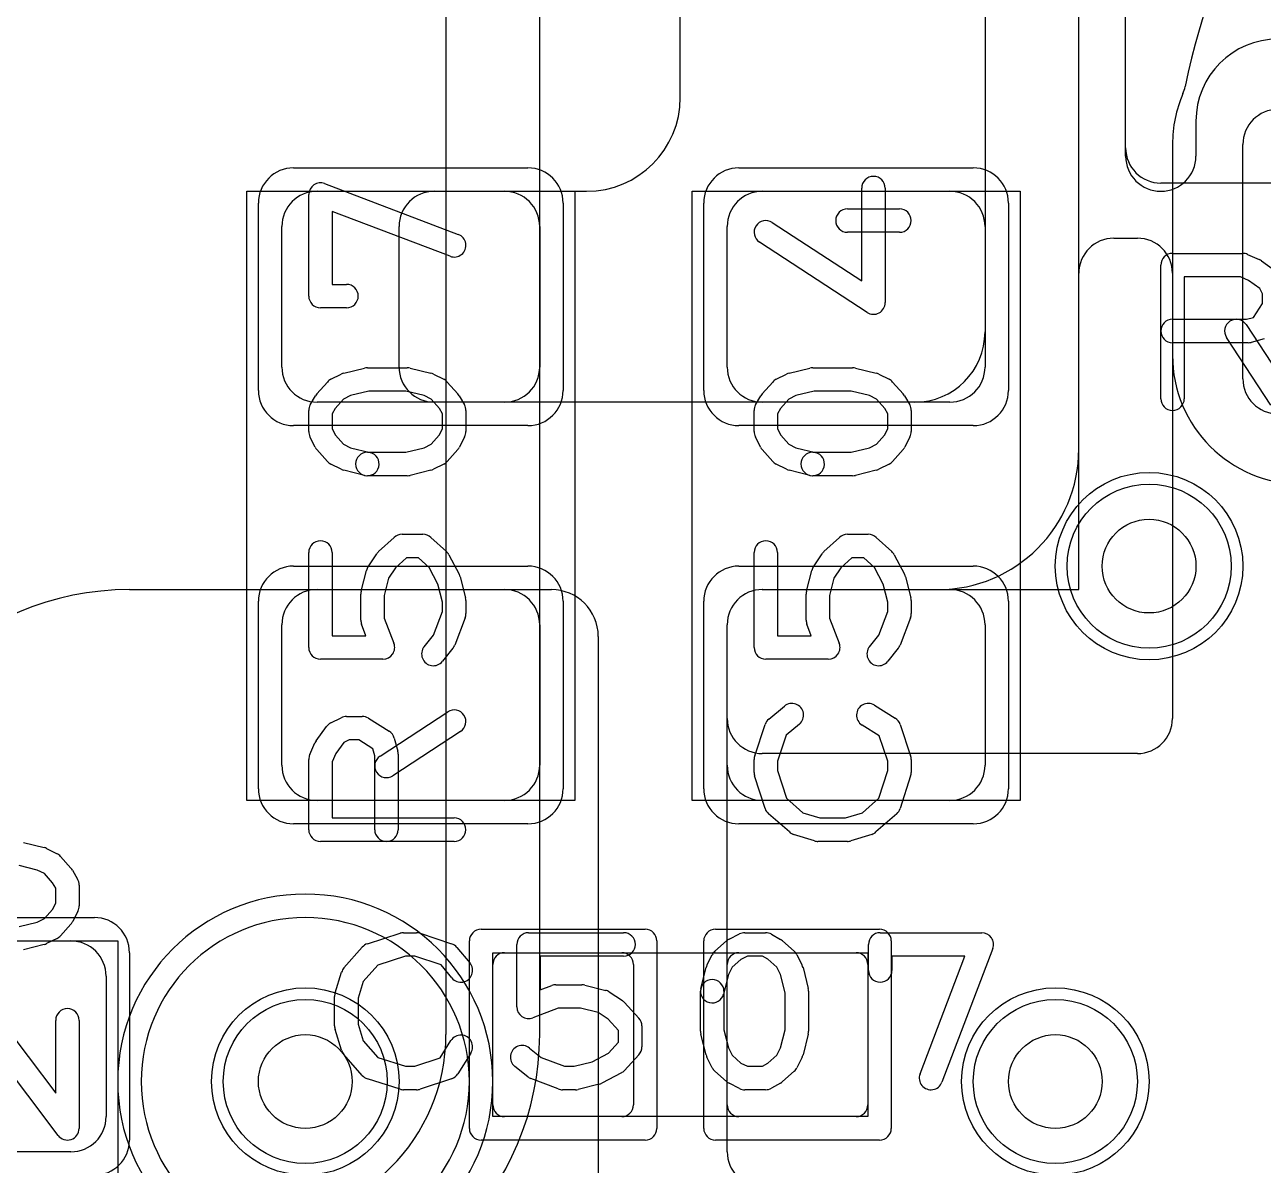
# Model space of a CAD drawing. Extents: x 0 to 23.1, y -0.5 to 20.
# Drawn here: x 14.302 to 16.943, y 2.921 to 5.356 of the extents above; entities that cross this region are included whole.
import ezdxf

# ---------------------------------------------------------------- set-up
doc = ezdxf.new("R2010")
doc.units = 0
for name, color, linetype in [('Hole', 1, 'CONTINUOUS'), ('L1', 3, 'CONTINUOUS'), ('L2', 3, 'CONTINUOUS'), ('L3', 3, 'CONTINUOUS'), ('L4', 3, 'CONTINUOUS'), ('MetalMask-A', 176, 'CONTINUOUS'), ('PartsArea-A', 111, 'CONTINUOUS'), ('PartsSilk-A', 221, 'CONTINUOUS'), ('Resist-A', 2, 'CONTINUOUS'), ('Resist-B', 2, 'CONTINUOUS'), ('Silk-A', 140, 'CONTINUOUS')]:
    doc.layers.add(name, color=color, linetype=linetype)

msp = doc.modelspace()

# ---------------------------------------------------------------- linework, layer by layer
at = {"layer": 'Hole'}
for centre in [(16.7, 4.2), (14.9, 3.1), (16.5, 3.1)]:
    msp.add_circle(centre, 0.1, dxfattribs=at)
at = {"layer": 'L1'}
for p, q in [((16.55004, 4.45), (16.55004, 7.99792)), ((16.35, 6.25003), (16.35, 4.7)), ((15.7, 5.2), (15.7, 5.725)), ((16.74996, 5.1), (16.74996, 3.87497)), ((14.925, 5), (15.325, 5)), ((15.17497, 5), (15.5, 5)), ((15.875, 5), (16.275, 5)), ((14.85, 4.625), (14.85, 4.925)), ((15.1, 4.62497), (15.1, 4.92503)), ((15.4, 4.925), (15.4, 4.625)), ((15.8, 4.625), (15.8, 4.925)), ((16.35, 4.925), (16.35, 4.625)), ((16.62497, 4.9), (16.67499, 4.9)), ((16.55, 4.15), (16.55, 4.82503)), ((16.74996, 4.82503), (16.74996, 4.65)), ((15.325, 4.55), (14.925, 4.55)), ((16.2, 4.55), (15.17497, 4.55)), ((16.275, 4.55), (15.875, 4.55)), ((14.525, 4.15), (15.42496, 4.15)), ((14.925, 4.15), (15.325, 4.15)), ((15.87497, 4.15), (16.55, 4.15)), ((15.87497, 4.15), (16.25004, 4.15)), ((15.875, 4.15), (16.275, 4.15)), ((14.85, 3.775), (14.85, 4.075)), ((15.4, 4.075), (15.4, 3.775)), ((15.8, 2.95001), (15.8, 4.07503)), ((15.8, 3.87497), (15.8, 4.07503)), ((15.8, 3.775), (15.8, 4.075)), ((16.35, 4.075), (16.35, 3.775)), ((15.52496, 4.05), (15.52496, 2.225)), ((16.67499, 3.8), (15.87497, 3.8)), ((15.325, 3.7), (14.925, 3.7)), ((16.275, 3.7), (15.875, 3.7)), ((14, 3.4), (14.4, 3.4)), ((15.325, 3.375), (15.575, 3.375)), ((15.825, 3.375), (16.075, 3.375)), ((15.3, 3.05), (15.3, 3.35)), ((15.6, 3.35), (15.6, 3.05)), ((15.8, 3.05), (15.8, 3.35)), ((16.1, 3.35), (16.1, 3.05)), ((14.475, 3.325), (14.475, 3.025)), ((15.575, 3.025), (15.325, 3.025)), ((16.075, 3.025), (15.825, 3.025)), ((14.4, 2.95), (14, 2.95))]:
    msp.add_line(p, q, dxfattribs=at)
for centre in [(16.7, 4.2), (14.9, 3.1), (16.5, 3.1)]:
    msp.add_circle(centre, 0.2, dxfattribs=at)
for centre, radius, start, end in [((18.14996, 4.95004), 1.4, 90, 168.73734), ((17.025, 5.1), 0.27504, 156.75901, 180), ((16.70339, 5.23811), 0.07497, -23.23773, -11.26047), ((15.5, 5.2), 0.2, -90, 0), ((14.925, 4.925), 0.075, 90, 180), ((15.17497, 4.92503), 0.07497, 90, 180), ((15.325, 4.925), 0.075, 0, 90), ((15.875, 4.925), 0.075, 90, 180), ((16.275, 4.925), 0.075, 0, 90), ((16.62497, 4.82503), 0.07497, 90, 180), ((16.67499, 4.82503), 0.07497, 0, 90), ((16.2, 4.7), 0.15, -90, 0), ((17.025, 4.65), 0.27504, 180, -90), ((14.925, 4.625), 0.075, 180, -90), ((15.17497, 4.62497), 0.07497, 180, -90), ((15.325, 4.625), 0.075, -90, 0), ((15.875, 4.625), 0.075, 180, -90), ((16.275, 4.625), 0.075, -90, 0), ((16.25004, 4.45), 0.3, -90, 0), ((14.525, 3.55), 0.6, 90, 180), ((14.925, 4.075), 0.075, 90, 180), ((15.325, 4.075), 0.075, 0, 90), ((15.42496, 4.05), 0.1, 0, 90), ((15.87497, 4.07503), 0.07497, 90, 180), ((15.87497, 4.07503), 0.07497, 90, 180), ((15.875, 4.075), 0.075, 90, 180), ((16.275, 4.075), 0.075, 0, 90), ((15.87497, 3.87497), 0.07497, 180, -90), ((16.67499, 3.87497), 0.07497, -90, 0), ((14.925, 3.775), 0.075, 180, -90), ((15.325, 3.775), 0.075, -90, 0), ((15.875, 3.775), 0.075, 180, -90), ((16.275, 3.775), 0.075, -90, 0), ((14.4, 3.325), 0.075, 0, 90), ((15.325, 3.35), 0.025, 90, 180), ((15.575, 3.35), 0.025, 0, 90), ((15.825, 3.35), 0.025, 90, 180), ((16.075, 3.35), 0.025, 0, 90), ((15.325, 3.05), 0.025, 180, -90), ((15.575, 3.05), 0.025, -90, 0), ((15.825, 3.05), 0.025, 180, -90), ((16.075, 3.05), 0.025, -90, 0), ((14.4, 3.025), 0.075, -90, 0), ((15.87497, 2.95001), 0.07497, 180, -89.99236)]:
    msp.add_arc(centre, radius, start, end, dxfattribs=at)
at = {"layer": 'L2'}
for centre in [(16.7, 4.2), (16.5, 3.1)]:
    msp.add_circle(centre, 0.2, dxfattribs=at)
for start, end in [(90, -90), (-90, 90)]:
    msp.add_arc((14.9, 3.1), 0.40004, start, end, dxfattribs=at)
at = {"layer": 'L3'}
for p, q in [((15.40004, 3.2), (15.40004, 10.2)), ((15.2, 10.14174), (15.2, 3.2))]:
    msp.add_line(p, q, dxfattribs=at)
for centre in [(16.7, 4.2), (14.9, 3.1), (16.5, 3.1)]:
    msp.add_circle(centre, 0.2, dxfattribs=at)
for radius in [0.4, 0.60004]:
    msp.add_arc((14.8, 3.2), radius, -90, 0, dxfattribs=at)
at = {"layer": 'L4'}
for centre in [(16.7, 4.2), (14.9, 3.1), (16.5, 3.1)]:
    msp.add_circle(centre, 0.2, dxfattribs=at)
for start, end in [(90, -90), (-90, 90)]:
    msp.add_arc((14.9, 3.1), 0.35004, start, end, dxfattribs=at)
at = {"layer": 'MetalMask-A'}
for p, q in [((14.925, 5), (15.325, 5)), ((15.875, 5), (16.275, 5)), ((14.85, 4.625), (14.85, 4.925)), ((15.4, 4.925), (15.4, 4.625)), ((15.8, 4.625), (15.8, 4.925)), ((16.35, 4.925), (16.35, 4.625)), ((15.325, 4.55), (14.925, 4.55)), ((16.275, 4.55), (15.875, 4.55)), ((14.925, 4.15), (15.325, 4.15)), ((15.875, 4.15), (16.275, 4.15)), ((14.85, 3.775), (14.85, 4.075)), ((15.4, 4.075), (15.4, 3.775)), ((15.8, 3.775), (15.8, 4.075)), ((16.35, 4.075), (16.35, 3.775)), ((15.325, 3.7), (14.925, 3.7)), ((16.275, 3.7), (15.875, 3.7)), ((14, 3.4), (14.4, 3.4)), ((15.325, 3.375), (15.575, 3.375)), ((15.825, 3.375), (16.075, 3.375)), ((15.3, 3.05), (15.3, 3.35)), ((15.6, 3.35), (15.6, 3.05)), ((15.8, 3.05), (15.8, 3.35)), ((16.1, 3.35), (16.1, 3.05)), ((14.475, 3.325), (14.475, 3.025)), ((15.575, 3.025), (15.325, 3.025)), ((16.075, 3.025), (15.825, 3.025)), ((14.4, 2.95), (14, 2.95))]:
    msp.add_line(p, q, dxfattribs=at)
for centre, radius, start, end in [((14.925, 4.925), 0.075, 90, 180), ((15.325, 4.925), 0.075, 0, 90), ((15.875, 4.925), 0.075, 90, 180), ((16.275, 4.925), 0.075, 0, 90), ((14.925, 4.625), 0.075, 180, -90), ((15.325, 4.625), 0.075, -90, 0), ((15.875, 4.625), 0.075, 180, -90), ((16.275, 4.625), 0.075, -90, 0), ((14.925, 4.075), 0.075, 90, 180), ((15.325, 4.075), 0.075, 0, 90), ((15.875, 4.075), 0.075, 90, 180), ((16.275, 4.075), 0.075, 0, 90), ((14.925, 3.775), 0.075, 180, -90), ((15.325, 3.775), 0.075, -90, 0), ((15.875, 3.775), 0.075, 180, -90), ((16.275, 3.775), 0.075, -90, 0), ((14.4, 3.325), 0.075, 0, 90), ((15.325, 3.35), 0.025, 90, 180), ((15.575, 3.35), 0.025, 0, 90), ((15.825, 3.35), 0.025, 90, 180), ((16.075, 3.35), 0.025, 0, 90), ((15.325, 3.05), 0.025, 180, -90), ((15.575, 3.05), 0.025, -90, 0), ((15.825, 3.05), 0.025, 180, -90), ((16.075, 3.05), 0.025, -90, 0), ((14.4, 3.025), 0.075, -90, 0)]:
    msp.add_arc(centre, radius, start, end, dxfattribs=at)
at = {"layer": 'PartsArea-A'}
for p, q in [((14.775, 3.7), (14.775, 5)), ((14.775, 5), (15.475, 5)), ((15.475, 5), (15.475, 3.7)), ((15.725, 3.7), (15.725, 5)), ((15.725, 5), (16.425, 5)), ((16.425, 5), (16.425, 3.7)), ((15.475, 3.7), (14.775, 3.7)), ((16.425, 3.7), (15.725, 3.7)), ((13.9, 3.4), (14.5, 3.4)), ((14.5, 3.4), (14.5, 2.1)), ((15.3, 3.025), (15.3, 3.375)), ((15.3, 3.375), (16.1, 3.375)), ((16.1, 3.375), (16.1, 3.025)), ((16.1, 3.025), (15.3, 3.025))]:
    msp.add_line(p, q, dxfattribs=at)
at = {"layer": 'PartsSilk-A'}
for p, q in [((16.65, 5.09259), (16.65, 5.925)), ((14.94129, 5.01643), (15.22647, 4.90809)), ((16.08704, 4.80869), (16.08704, 5.00694)), ((16.13704, 5.00694), (16.13704, 4.7625)), ((18.11111, 5.01759), (16.725, 5.01759)), ((14.90741, 4.77639), (14.90741, 4.99306)), ((15.20871, 4.86135), (14.95741, 4.95682)), ((14.95741, 4.95682), (14.95741, 4.80139)), ((16.05648, 4.9625), (16.16759, 4.9625)), ((15.89608, 4.93343), (16.08704, 4.80869)), ((16.09837, 4.74157), (15.86874, 4.89157)), ((16.16759, 4.9125), (16.05648, 4.9125)), ((16.75, 4.86759), (16.9, 4.86759)), ((16.91015, 4.86544), (16.93515, 4.85433)), ((16.725, 4.55741), (16.725, 4.84259)), ((16.9397, 4.8517), (16.97026, 4.82948)), ((16.8947, 4.81759), (16.775, 4.81759)), ((16.775, 4.81759), (16.775, 4.55741)), ((16.91243, 4.80971), (16.8947, 4.81759)), ((16.93593, 4.79263), (16.91243, 4.80971)), ((14.95741, 4.80139), (14.98796, 4.80139)), ((16.94167, 4.78114), (16.93593, 4.79263)), ((16.92292, 4.73087), (16.94167, 4.76087)), ((16.94167, 4.76087), (16.94167, 4.78114)), ((14.98796, 4.75139), (14.93241, 4.75139)), ((16.90783, 4.72685), (16.92292, 4.73087)), ((16.75, 4.72685), (16.90783, 4.72685)), ((16.90703, 4.71553), (17.00148, 4.57109)), ((16.91111, 4.67685), (16.75, 4.67685)), ((16.95964, 4.54373), (16.86519, 4.68817)), ((16.94533, 4.6851), (16.91755, 4.67769)), ((15.03241, 4.62361), (15.11759, 4.62361)), ((15.98241, 4.62361), (16.06759, 4.62361)), ((14.95456, 4.59875), (14.97678, 4.60986)), ((14.9819, 4.61175), (15.02635, 4.62286)), ((15.12365, 4.62286), (15.1681, 4.61175)), ((15.17322, 4.60986), (15.19544, 4.59875)), ((15.90456, 4.59875), (15.92678, 4.60986)), ((15.9319, 4.61175), (15.97635, 4.62286)), ((16.07365, 4.62286), (16.1181, 4.61175)), ((16.12322, 4.60986), (16.14544, 4.59875)), ((14.92483, 4.568), (14.94705, 4.593)), ((15.03549, 4.57361), (14.99669, 4.56391)), ((15.11451, 4.57361), (15.03549, 4.57361)), ((15.15331, 4.56391), (15.11451, 4.57361)), ((15.20295, 4.593), (15.22517, 4.568)), ((15.87483, 4.568), (15.89705, 4.593)), ((15.98549, 4.57361), (15.94669, 4.56391)), ((16.06451, 4.57361), (15.98549, 4.57361)), ((16.10331, 4.56391), (16.06451, 4.57361)), ((16.15295, 4.593), (16.17517, 4.568)), ((14.9107, 4.54434), (14.92181, 4.56379)), ((14.98123, 4.55618), (14.96394, 4.53673)), ((14.99669, 4.56391), (14.98123, 4.55618)), ((15.16877, 4.55618), (15.15331, 4.56391)), ((15.18606, 4.53673), (15.16877, 4.55618)), ((15.22819, 4.56379), (15.2393, 4.54434)), ((15.8607, 4.54434), (15.87181, 4.56379)), ((15.93123, 4.55618), (15.91394, 4.53673)), ((15.94669, 4.56391), (15.93123, 4.55618)), ((16.11877, 4.55618), (16.10331, 4.56391)), ((16.13606, 4.53673), (16.11877, 4.55618)), ((16.17819, 4.56379), (16.1893, 4.54434)), ((14.90741, 4.4875), (14.90741, 4.53194)), ((14.96394, 4.53673), (14.95741, 4.5253)), ((14.95741, 4.5253), (14.95741, 4.4934)), ((15.19259, 4.5253), (15.18606, 4.53673)), ((15.19259, 4.4934), (15.19259, 4.5253)), ((15.24259, 4.53194), (15.24259, 4.4875)), ((15.85741, 4.4875), (15.85741, 4.53194)), ((15.91394, 4.53673), (15.90741, 4.5253)), ((15.90741, 4.5253), (15.90741, 4.4934)), ((16.14259, 4.5253), (16.13606, 4.53673)), ((16.14259, 4.4934), (16.14259, 4.5253)), ((16.19259, 4.53194), (16.19259, 4.4875)), ((14.95741, 4.4934), (14.9644, 4.47942)), ((15.1856, 4.47942), (15.19259, 4.4934)), ((15.90741, 4.4934), (15.9144, 4.47942)), ((16.1356, 4.47942), (16.14259, 4.4934)), ((14.92116, 4.4541), (14.91005, 4.47632)), ((14.9644, 4.47942), (14.98123, 4.46049)), ((15.16877, 4.46049), (15.1856, 4.47942)), ((15.23995, 4.47632), (15.22884, 4.4541)), ((15.87116, 4.4541), (15.86005, 4.47632)), ((15.9144, 4.47942), (15.93123, 4.46049)), ((16.11877, 4.46049), (16.1356, 4.47942)), ((16.18995, 4.47632), (16.17884, 4.4541)), ((14.94705, 4.42367), (14.92483, 4.44867)), ((14.98123, 4.46049), (14.99669, 4.45276)), ((14.99669, 4.45276), (15.03847, 4.44231)), ((15.03241, 4.44306), (15.11451, 4.44306)), ((15.11451, 4.44306), (15.15331, 4.45276)), ((15.15331, 4.45276), (15.16877, 4.46049)), ((15.22517, 4.44867), (15.20295, 4.42367)), ((15.89705, 4.42367), (15.87483, 4.44867)), ((15.93123, 4.46049), (15.94669, 4.45276)), ((15.94669, 4.45276), (15.98847, 4.44231)), ((15.98241, 4.44306), (16.06451, 4.44306)), ((16.06451, 4.44306), (16.10331, 4.45276)), ((16.10331, 4.45276), (16.11877, 4.46049)), ((16.17517, 4.44867), (16.15295, 4.42367)), ((14.97678, 4.40681), (14.95456, 4.41792)), ((15.19544, 4.41792), (15.17322, 4.40681)), ((15.92678, 4.40681), (15.90456, 4.41792)), ((16.14544, 4.41792), (16.12322, 4.40681)), ((15.02635, 4.39381), (14.9819, 4.40492)), ((15.11759, 4.39306), (15.03241, 4.39306)), ((15.1681, 4.40492), (15.12365, 4.39381)), ((15.97635, 4.39381), (15.9319, 4.40492)), ((16.06759, 4.39306), (15.98241, 4.39306)), ((16.1181, 4.40492), (16.07365, 4.39381)), ((15.05625, 4.23093), (15.08958, 4.26149)), ((15.10648, 4.26806), (15.15093, 4.26806)), ((15.16783, 4.26149), (15.20116, 4.23093)), ((16.00625, 4.23093), (16.03958, 4.26149)), ((16.05648, 4.26806), (16.10093, 4.26806)), ((16.11783, 4.26149), (16.15116, 4.23093)), ((14.90741, 4.02639), (14.90741, 4.22917)), ((14.95741, 4.22917), (14.95741, 4.05139)), ((15.85741, 4.02639), (15.85741, 4.22917)), ((15.90741, 4.22917), (15.90741, 4.05139)), ((15.03383, 4.19859), (15.05235, 4.22637)), ((15.11621, 4.21806), (15.09227, 4.19612)), ((15.1412, 4.21806), (15.11621, 4.21806)), ((15.16421, 4.19696), (15.1412, 4.21806)), ((15.20632, 4.22426), (15.22854, 4.18259)), ((15.98383, 4.19859), (16.00235, 4.22637)), ((16.06621, 4.21806), (16.04227, 4.19612)), ((16.0912, 4.21806), (16.06621, 4.21806)), ((16.11421, 4.19696), (16.0912, 4.21806)), ((16.15632, 4.22426), (16.17854, 4.18259)), ((15.01927, 4.14634), (15.03038, 4.19078)), ((15.07783, 4.17446), (15.06852, 4.1372)), ((15.09227, 4.19612), (15.07783, 4.17446)), ((15.18297, 4.16178), (15.16421, 4.19696)), ((15.23073, 4.17689), (15.24184, 4.13245)), ((15.96927, 4.14634), (15.98038, 4.19078)), ((16.02783, 4.17446), (16.01852, 4.1372)), ((16.04227, 4.19612), (16.02783, 4.17446)), ((16.13297, 4.16178), (16.11421, 4.19696)), ((16.18073, 4.17689), (16.19184, 4.13245)), ((15.19259, 4.12331), (15.18297, 4.16178)), ((16.14259, 4.12331), (16.13297, 4.16178)), ((15.01852, 4.08472), (15.01852, 4.14028)), ((15.06852, 4.1372), (15.06852, 4.08932)), ((15.19259, 4.10321), (15.19259, 4.12331)), ((15.24259, 4.12639), (15.24259, 4.09861)), ((15.96852, 4.08472), (15.96852, 4.14028)), ((16.01852, 4.1372), (16.01852, 4.08932)), ((16.14259, 4.10321), (16.14259, 4.12331)), ((16.19259, 4.12639), (16.19259, 4.09861)), ((15.1734, 4.05284), (15.19259, 4.10321)), ((16.1234, 4.05284), (16.14259, 4.10321)), ((15.02946, 4.05139), (15.02016, 4.07582)), ((15.06852, 4.08932), (15.0891, 4.03529)), ((15.24095, 4.08971), (15.21873, 4.03138)), ((15.97946, 4.05139), (15.97016, 4.07582)), ((16.01852, 4.08932), (16.0391, 4.03529)), ((16.19095, 4.08971), (16.16873, 4.03138)), ((14.95741, 4.05139), (15.02946, 4.05139)), ((15.15363, 4.02812), (15.1734, 4.05284)), ((15.90741, 4.05139), (15.97946, 4.05139)), ((16.10363, 4.02812), (16.1234, 4.05284)), ((15.21489, 4.02466), (15.19267, 3.99688)), ((16.16489, 4.02466), (16.14267, 3.99688)), ((15.06574, 4.00139), (14.93241, 4.00139)), ((16.01574, 4.00139), (15.88241, 4.00139)), ((15.05947, 3.79453), (15.20391, 3.88898)), ((15.88863, 3.87338), (15.92196, 3.90115)), ((16.11418, 3.90314), (16.15862, 3.87537)), ((14.9233, 3.8272), (14.94552, 3.85776)), ((14.95456, 3.86542), (14.97678, 3.87653)), ((14.98796, 3.87917), (15.0213, 3.87917)), ((15.03455, 3.87537), (15.07899, 3.84759)), ((15.85869, 3.7954), (15.88091, 3.86207)), ((15.95396, 3.86273), (15.9261, 3.83952)), ((16.1245, 3.83773), (16.08768, 3.86074)), ((16.16909, 3.86207), (16.19131, 3.7954)), ((15.23127, 3.84714), (15.08683, 3.75269)), ((15.0899, 3.83283), (15.09731, 3.80505)), ((15.9261, 3.83952), (15.90741, 3.78344)), ((16.14259, 3.78344), (16.1245, 3.83773)), ((14.90956, 3.79765), (14.92067, 3.82265)), ((14.98237, 3.82343), (14.96529, 3.79993)), ((14.99386, 3.82917), (14.98237, 3.82343)), ((15.01413, 3.82917), (14.99386, 3.82917)), ((15.04413, 3.81042), (15.01413, 3.82917)), ((15.04815, 3.79533), (15.04413, 3.81042)), ((14.90741, 3.6375), (14.90741, 3.7875)), ((14.96529, 3.79993), (14.95741, 3.7822)), ((14.95741, 3.7822), (14.95741, 3.6625)), ((15.04815, 3.6375), (15.04815, 3.79533)), ((15.09815, 3.79861), (15.09815, 3.6375)), ((15.85741, 3.75972), (15.85741, 3.7875)), ((15.90741, 3.78344), (15.90741, 3.76362)), ((16.14259, 3.76362), (16.14259, 3.78344)), ((16.19259, 3.7875), (16.19259, 3.75972)), ((15.88082, 3.68266), (15.8586, 3.7521)), ((15.90741, 3.76362), (15.92632, 3.70452)), ((16.12368, 3.70452), (16.14259, 3.76362)), ((16.1914, 3.7521), (16.16918, 3.68266)), ((15.92632, 3.70452), (15.96156, 3.67368)), ((16.08844, 3.67368), (16.12368, 3.70452)), ((15.96156, 3.67368), (15.99734, 3.6625)), ((16.05266, 3.6625), (16.08844, 3.67368)), ((14.95741, 3.6625), (15.21759, 3.6625)), ((15.93261, 3.63258), (15.88817, 3.67147)), ((15.99734, 3.6625), (16.05266, 3.6625)), ((16.16183, 3.67147), (16.11739, 3.63258)), ((15.98606, 3.61364), (15.94161, 3.62753)), ((16.10839, 3.62753), (16.06394, 3.61364)), ((14.29865, 3.61036), (14.3431, 3.59925)), ((14.34822, 3.59736), (14.37044, 3.58625)), ((15.21759, 3.6125), (14.93241, 3.6125)), ((16.05648, 3.6125), (15.99352, 3.6125)), ((14.37795, 3.5805), (14.40017, 3.5555)), ((14.32831, 3.55141), (14.28951, 3.56111)), ((14.34377, 3.54368), (14.32831, 3.55141)), ((14.36106, 3.52423), (14.34377, 3.54368)), ((14.40319, 3.55129), (14.4143, 3.53184)), ((14.36759, 3.5128), (14.36106, 3.52423)), ((14.41759, 3.51944), (14.41759, 3.475)), ((14.36759, 3.4809), (14.36759, 3.5128)), ((14.34377, 3.44799), (14.3606, 3.46692)), ((14.3606, 3.46692), (14.36759, 3.4809)), ((14.41495, 3.46382), (14.40384, 3.4416)), ((14.28951, 3.43056), (14.32831, 3.44026)), ((14.32831, 3.44026), (14.34377, 3.44799)), ((14.40017, 3.43617), (14.37795, 3.41117)), ((15.03266, 3.39418), (15.1021, 3.4164)), ((15.10972, 3.41759), (15.1375, 3.41759)), ((15.1454, 3.41631), (15.21207, 3.39409)), ((15.37639, 3.41759), (15.57917, 3.41759)), ((15.8041, 3.40384), (15.82632, 3.41495)), ((15.8375, 3.41759), (15.88194, 3.41759)), ((15.89434, 3.4143), (15.91379, 3.40319)), ((16.12639, 3.41759), (16.34306, 3.41759)), ((14.3431, 3.39242), (14.29865, 3.38131)), ((14.37044, 3.40542), (14.34822, 3.39431)), ((14.98258, 3.34239), (15.02147, 3.38683)), ((15.22338, 3.38637), (15.25115, 3.35304)), ((15.35139, 3.25926), (15.35139, 3.39259)), ((15.77367, 3.37795), (15.79867, 3.40017)), ((15.918, 3.40017), (15.943, 3.37795)), ((16.10139, 3.33704), (16.10139, 3.39259)), ((16.36643, 3.38371), (16.25809, 3.09853)), ((15.11362, 3.36759), (15.05452, 3.34868)), ((15.13344, 3.36759), (15.11362, 3.36759)), ((15.18952, 3.3489), (15.13344, 3.36759)), ((15.57917, 3.36759), (15.40139, 3.36759)), ((15.40139, 3.36759), (15.40139, 3.29554)), ((15.75681, 3.34822), (15.76792, 3.37044)), ((15.82942, 3.3606), (15.81049, 3.34377)), ((15.8434, 3.36759), (15.82942, 3.3606)), ((15.8753, 3.36759), (15.8434, 3.36759)), ((15.88673, 3.36106), (15.8753, 3.36759)), ((15.90618, 3.34377), (15.88673, 3.36106)), ((15.94875, 3.37044), (15.95986, 3.34822)), ((16.30682, 3.36759), (16.15139, 3.36759)), ((16.15139, 3.36759), (16.15139, 3.33704)), ((16.21135, 3.11629), (16.30682, 3.36759)), ((14.96364, 3.28894), (14.97753, 3.33339)), ((15.05452, 3.34868), (15.02368, 3.31344)), ((15.21273, 3.32104), (15.18952, 3.3489)), ((15.74381, 3.29865), (15.75492, 3.3431)), ((15.81049, 3.34377), (15.80276, 3.32831)), ((15.91391, 3.32831), (15.90618, 3.34377)), ((15.96175, 3.3431), (15.97286, 3.29865)), ((15.02368, 3.31344), (15.0125, 3.27766)), ((15.40139, 3.29554), (15.42582, 3.30484)), ((15.43472, 3.30648), (15.49028, 3.30648)), ((15.49634, 3.30573), (15.54078, 3.29462)), ((15.80276, 3.32831), (15.79231, 3.28653)), ((15.92361, 3.28951), (15.91391, 3.32831)), ((14.9625, 3.21852), (14.9625, 3.28148)), ((15.0125, 3.27766), (15.0125, 3.22234)), ((15.54859, 3.29117), (15.57637, 3.27265)), ((15.74306, 3.20741), (15.74306, 3.29259)), ((15.79306, 3.29259), (15.79306, 3.21049)), ((15.92361, 3.21049), (15.92361, 3.28951)), ((15.97361, 3.29259), (15.97361, 3.20741)), ((15.43932, 3.25648), (15.38529, 3.2359)), ((15.4872, 3.25648), (15.43932, 3.25648)), ((15.52446, 3.24717), (15.4872, 3.25648)), ((15.58093, 3.26875), (15.61149, 3.23542)), ((14.24961, 3.2317), (14.36759, 3.07483)), ((14.36759, 3.07483), (14.36759, 3.23056)), ((14.41759, 3.23056), (14.41759, 3)), ((15.54612, 3.23273), (15.52446, 3.24717)), ((15.56806, 3.20879), (15.54612, 3.23273)), ((14.37261, 2.98497), (14.21244, 3.19793)), ((14.97753, 3.16661), (14.96364, 3.21106)), ((15.0125, 3.22234), (15.02368, 3.18656)), ((15.56806, 3.1838), (15.56806, 3.20879)), ((15.61806, 3.21852), (15.61806, 3.17407)), ((15.75492, 3.1569), (15.74381, 3.20135)), ((15.79306, 3.21049), (15.80276, 3.17169)), ((15.91391, 3.17169), (15.92361, 3.21049)), ((15.97286, 3.20135), (15.96175, 3.1569)), ((15.02368, 3.18656), (15.05452, 3.15132)), ((15.18773, 3.1505), (15.21074, 3.18732)), ((15.37812, 3.17137), (15.40284, 3.1516)), ((15.54696, 3.16079), (15.56806, 3.1838)), ((15.80276, 3.17169), (15.81049, 3.15623)), ((15.90618, 3.15623), (15.91391, 3.17169)), ((15.02147, 3.11317), (14.98258, 3.15761)), ((15.05452, 3.15132), (15.11362, 3.13241)), ((15.13344, 3.13241), (15.18773, 3.1505)), ((15.25314, 3.16082), (15.22537, 3.11638)), ((15.40284, 3.1516), (15.45321, 3.13241)), ((15.51178, 3.14203), (15.54696, 3.16079)), ((15.61149, 3.15717), (15.58093, 3.12384)), ((15.76792, 3.12956), (15.75681, 3.15178)), ((15.81049, 3.15623), (15.82942, 3.1394)), ((15.88673, 3.13894), (15.90618, 3.15623)), ((15.95986, 3.15178), (15.94875, 3.12956)), ((15.11362, 3.13241), (15.13344, 3.13241)), ((15.37466, 3.11011), (15.34688, 3.13233)), ((15.45321, 3.13241), (15.47331, 3.13241)), ((15.47331, 3.13241), (15.51178, 3.14203)), ((15.57426, 3.11868), (15.53259, 3.09646)), ((15.79867, 3.09983), (15.77367, 3.12205)), ((15.82942, 3.1394), (15.8434, 3.13241)), ((15.8434, 3.13241), (15.8753, 3.13241)), ((15.8753, 3.13241), (15.88673, 3.13894)), ((15.943, 3.12205), (15.918, 3.09983)), ((15.1021, 3.0836), (15.03266, 3.10582)), ((15.21207, 3.10591), (15.1454, 3.08369)), ((15.43971, 3.08405), (15.38138, 3.10627)), ((15.52689, 3.09427), (15.48245, 3.08316)), ((15.82632, 3.08505), (15.8041, 3.09616)), ((15.91379, 3.09681), (15.89434, 3.0857)), ((15.1375, 3.08241), (15.10972, 3.08241)), ((15.47639, 3.08241), (15.44861, 3.08241)), ((15.88194, 3.08241), (15.8375, 3.08241))]:
    msp.add_line(p, q, dxfattribs=at)
for centre, radius, start, end in [((16.725, 5.09259), 0.075, 180, -90), ((16.11204, 5.00694), 0.025, 0, 180), ((14.93241, 4.99306), 0.025, 69.19449, 180), ((16.05648, 4.9375), 0.025, 90, -90), ((16.16759, 4.9375), 0.025, -90, 90), ((15.88241, 4.9125), 0.025, 56.85026, -123.15356), ((15.21759, 4.88472), 0.025, -110.80551, 69.19819), ((16.75, 4.84259), 0.025, 90, 180), ((16.9, 4.84259), 0.025, 66.04914, 90), ((16.925, 4.83148), 0.025, 53.98274, 66.03964), ((14.98796, 4.77639), 0.025, -90, 90), ((14.93241, 4.77639), 0.025, 180, -90), ((16.11204, 4.7625), 0.025, -123.14974, 0), ((16.75, 4.70185), 0.025, 90, -90), ((16.88611, 4.70185), 0.025, 33.18146, -146.81914), ((16.91111, 4.70185), 0.025, -90, -75.06473), ((15.03241, 4.59861), 0.025, 90, 104.03068), ((15.11759, 4.59861), 0.025, 75.96932, 90), ((15.98241, 4.59861), 0.025, 90, 104.03068), ((16.06759, 4.59861), 0.025, 75.96932, 90), ((14.96574, 4.57639), 0.025, 116.56505, 138.37217), ((14.98796, 4.5875), 0.025, 104.03068, 116.56505), ((15.16204, 4.5875), 0.025, 63.43495, 75.96932), ((15.18426, 4.57639), 0.025, 41.62783, 63.43495), ((15.91574, 4.57639), 0.025, 116.56505, 138.37217), ((15.93796, 4.5875), 0.025, 104.03068, 116.56505), ((16.11204, 4.5875), 0.025, 63.43495, 75.96932), ((16.13426, 4.57639), 0.025, 41.62783, 63.43495), ((14.93241, 4.53194), 0.025, 150.26649, 180), ((14.94352, 4.55139), 0.025, 138.37217, 150.26649), ((15.20648, 4.55139), 0.025, 29.73351, 41.62783), ((15.21759, 4.53194), 0.025, 0, 29.73351), ((15.88241, 4.53194), 0.025, 150.26649, 180), ((15.89352, 4.55139), 0.025, 138.37217, 150.26649), ((16.15648, 4.55139), 0.025, 29.73351, 41.62783), ((16.16759, 4.53194), 0.025, 0, 29.73351), ((16.75, 4.55741), 0.025, 180, 0), ((14.93241, 4.4875), 0.025, 180, -153.43495), ((15.21759, 4.4875), 0.025, -26.56505, 0), ((15.88241, 4.4875), 0.025, 180, -153.43495), ((16.16759, 4.4875), 0.025, -26.56505, 0), ((14.94352, 4.46528), 0.025, -153.43495, -138.37217), ((15.03241, 4.41806), 0.025, 90, -90), ((15.03241, 4.41806), 0.025, -104.03068, 75.96679), ((15.20648, 4.46528), 0.025, -41.62783, -26.56505), ((15.89352, 4.46528), 0.025, -153.43495, -138.37217), ((15.98241, 4.41806), 0.025, 90, -90), ((15.98241, 4.41806), 0.025, -104.03068, 75.96679), ((16.15648, 4.46528), 0.025, -41.62783, -26.56505), ((14.96574, 4.44028), 0.025, -138.37217, -116.56505), ((15.18426, 4.44028), 0.025, -63.43495, -41.62783), ((15.91574, 4.44028), 0.025, -138.37217, -116.56505), ((16.13426, 4.44028), 0.025, -63.43495, -41.62783), ((14.98796, 4.42917), 0.025, -116.56505, -104.03068), ((15.11759, 4.41806), 0.025, -90, -75.96932), ((15.16204, 4.42917), 0.025, -75.96932, -63.43495), ((15.93796, 4.42917), 0.025, -116.56505, -104.03068), ((16.06759, 4.41806), 0.025, -90, -75.96932), ((16.11204, 4.42917), 0.025, -75.96932, -63.43495), ((14.93241, 4.22917), 0.025, 0, 180), ((15.10648, 4.24306), 0.025, 90, 132.51745), ((15.15093, 4.24306), 0.025, 47.4797, 90), ((15.88241, 4.22917), 0.025, 0, 180), ((16.05648, 4.24306), 0.025, 90, 132.51745), ((16.10093, 4.24306), 0.025, 47.4797, 90), ((15.07315, 4.2125), 0.025, 132.5203, 146.30993), ((15.18426, 4.2125), 0.025, 28.0617, 47.48255), ((16.02315, 4.2125), 0.025, 132.5203, 146.30993), ((16.13426, 4.2125), 0.025, 28.0617, 47.48255), ((15.05463, 4.18472), 0.025, 146.30358, 165.96376), ((15.20648, 4.17083), 0.025, 14.03068, 28.0682), ((16.00463, 4.18472), 0.025, 146.30358, 165.96376), ((16.15648, 4.17083), 0.025, 14.03068, 28.0682), ((15.04352, 4.14028), 0.025, 165.96932, 180), ((15.21759, 4.12639), 0.025, 0, 14.03624), ((15.99352, 4.14028), 0.025, 165.96932, 180), ((16.16759, 4.12639), 0.025, 0, 14.03624), ((15.21759, 4.09861), 0.025, -20.8565, 0), ((16.16759, 4.09861), 0.025, -20.8565, 0), ((15.04352, 4.08472), 0.025, 180, -159.14636), ((15.99352, 4.08472), 0.025, 180, -159.14636), ((14.93241, 4.02639), 0.025, 180, -90), ((15.06574, 4.02639), 0.025, -90, 20.8565), ((15.17315, 4.0125), 0.025, 141.33303, -38.65478), ((15.19537, 4.04028), 0.025, -38.66697, -20.85364), ((15.88241, 4.02639), 0.025, 180, -90), ((16.01574, 4.02639), 0.025, -90, 20.8565), ((16.12315, 4.0125), 0.025, 141.33303, -38.65478), ((16.14537, 4.04028), 0.025, -38.66697, -20.85364), ((15.21759, 3.86806), 0.025, -56.81854, 123.18086), ((15.93796, 3.88194), 0.025, -50.2091, 129.8005), ((16.10093, 3.88194), 0.025, 57.99462, -122.00075), ((14.96574, 3.84306), 0.025, 116.56505, 143.97932), ((14.98796, 3.85417), 0.025, 90, 116.56505), ((15.0213, 3.85417), 0.025, 57.99462, 90), ((15.90463, 3.85417), 0.025, 129.7909, 161.57954), ((16.14537, 3.85417), 0.025, 18.42046, 57.99462), ((15.06574, 3.82639), 0.025, 14.92551, 57.98998), ((14.94352, 3.8125), 0.025, 143.98274, 156.03964), ((15.07315, 3.79861), 0.025, 0, 14.93527), ((14.93241, 3.7875), 0.025, 156.04915, 180), ((15.07315, 3.77361), 0.025, 123.18146, -56.81914), ((15.88241, 3.7875), 0.025, 161.57954, 180), ((16.16759, 3.7875), 0.025, 0, 18.42046), ((15.88241, 3.75972), 0.025, 180, -162.25358), ((16.16759, 3.75972), 0.025, -17.74642, 0), ((15.90463, 3.69028), 0.025, -162.25358, -131.18808), ((16.14537, 3.69028), 0.025, -48.81192, -17.74642), ((15.21759, 3.6375), 0.025, -90, 90), ((14.93241, 3.6375), 0.025, 180, -90), ((15.07315, 3.6375), 0.025, 180, 0), ((15.94907, 3.65139), 0.025, -131.18808, -107.36223), ((16.10093, 3.65139), 0.025, -72.63777, -48.81192), ((14.33704, 3.575), 0.025, 63.43495, 75.96932), ((15.99352, 3.6375), 0.025, -107.36223, -90), ((16.05648, 3.6375), 0.025, -90, -72.63777), ((14.35926, 3.56389), 0.025, 41.62783, 63.43495), ((14.38148, 3.53889), 0.025, 29.73351, 41.62783), ((14.39259, 3.51944), 0.025, 0, 29.73351), ((14.39259, 3.475), 0.025, -26.56505, 0), ((14.38148, 3.45278), 0.025, -41.62783, -26.56505), ((14.35926, 3.42778), 0.025, -63.43495, -41.62783), ((15.10972, 3.39259), 0.025, 90, 107.74642), ((15.1375, 3.39259), 0.025, 71.57954, 90), ((15.37639, 3.39259), 0.025, 90, 180), ((15.57917, 3.39259), 0.025, -90, 90), ((15.8375, 3.39259), 0.025, 90, 116.56505), ((15.88194, 3.39259), 0.025, 60.26649, 90), ((16.12639, 3.39259), 0.025, 90, 180), ((16.34306, 3.39259), 0.025, -20.80551, 90), ((14.33704, 3.41667), 0.025, -75.96932, -63.43495), ((15.04028, 3.37037), 0.025, 107.74642, 138.81192), ((15.20417, 3.37037), 0.025, 39.7909, 71.57954), ((15.81528, 3.38148), 0.025, 116.56505, 131.62783), ((15.90139, 3.38148), 0.025, 48.37217, 60.26649), ((15.79028, 3.35926), 0.025, 131.62783, 153.43495), ((15.92639, 3.35926), 0.025, 26.56505, 48.37217), ((15.00139, 3.32593), 0.025, 138.81192, 162.63777), ((15.23194, 3.33704), 0.025, -140.2091, 39.8005), ((15.77917, 3.33704), 0.025, 153.43495, 165.96932), ((15.9375, 3.33704), 0.025, 14.03068, 26.56505), ((16.12639, 3.33704), 0.025, 180, 0), ((15.43472, 3.28148), 0.025, 90, 110.85364), ((15.49028, 3.28148), 0.025, 75.96932, 90), ((15.76806, 3.29259), 0.025, 0, 180), ((14.9875, 3.28148), 0.025, 162.63777, 180), ((15.53472, 3.27037), 0.025, 56.30358, 75.96376), ((15.76806, 3.29259), 0.025, 165.96932, -14.03321), ((15.94861, 3.29259), 0.025, 0, 14.03068), ((14.39259, 3.23056), 0.025, 0, 180), ((15.37639, 3.25926), 0.025, 180, -69.1435), ((15.5625, 3.25185), 0.025, 42.5203, 56.30993), ((15.59306, 3.21852), 0.025, 0, 42.51745), ((14.9875, 3.21852), 0.025, 180, -162.63777), ((15.23194, 3.17407), 0.025, -32.00538, 147.99925), ((15.76806, 3.20741), 0.025, 180, -165.96932), ((15.94861, 3.20741), 0.025, -14.03068, 0), ((15.3625, 3.15185), 0.025, 51.33303, -128.65478), ((15.59306, 3.17407), 0.025, -42.5203, 0), ((15.00139, 3.17407), 0.025, -162.63777, -138.81192), ((15.77917, 3.16296), 0.025, -165.96932, -153.43495), ((15.9375, 3.16296), 0.025, -26.56505, -14.03068), ((15.5625, 3.14074), 0.025, -61.9383, -42.51745), ((15.79028, 3.14074), 0.025, -153.43495, -131.62783), ((15.92639, 3.14074), 0.025, -48.37217, -26.56505), ((15.04028, 3.12963), 0.025, -138.81192, -107.74642), ((15.20417, 3.12963), 0.025, -71.57954, -32.00538), ((15.39028, 3.12963), 0.025, -128.66697, -110.85364), ((15.52083, 3.11852), 0.025, -75.96932, -61.9318), ((15.81528, 3.11852), 0.025, -131.62783, -116.56505), ((15.90139, 3.11852), 0.025, -60.26649, -48.37217), ((16.23472, 3.10741), 0.025, 159.19449, -20.80181), ((15.10972, 3.10741), 0.025, -107.74642, -90), ((15.1375, 3.10741), 0.025, -90, -71.57954), ((15.44861, 3.10741), 0.025, -110.8565, -90), ((15.47639, 3.10741), 0.025, -90, -75.96376), ((15.8375, 3.10741), 0.025, -116.56505, -90), ((15.88194, 3.10741), 0.025, -90, -60.26649), ((14.39259, 3), 0.025, -143.0476, 0)]:
    msp.add_arc(centre, radius, start, end, dxfattribs=at)
at = {"layer": 'Resist-A'}
for p, q in [((16.9, 4.6), (16.9, 5.1)), ((14.875, 5.05), (15.375, 5.05)), ((15.825, 5.05), (16.325, 5.05)), ((14.8, 4.575), (14.8, 4.975)), ((15.45, 4.975), (15.45, 4.575)), ((15.75, 4.575), (15.75, 4.975)), ((16.4, 4.975), (16.4, 4.575)), ((15.375, 4.5), (14.875, 4.5)), ((16.325, 4.5), (15.825, 4.5)), ((14.875, 4.2), (15.375, 4.2)), ((15.825, 4.2), (16.325, 4.2)), ((14.8, 3.725), (14.8, 4.125)), ((15.45, 4.125), (15.45, 3.725)), ((15.75, 3.725), (15.75, 4.125)), ((16.4, 4.125), (16.4, 3.725)), ((15.375, 3.65), (14.875, 3.65)), ((16.325, 3.65), (15.825, 3.65)), ((13.95, 3.45), (14.45, 3.45)), ((15.275, 3.425), (15.625, 3.425)), ((15.775, 3.425), (16.125, 3.425)), ((15.25, 3), (15.25, 3.4)), ((15.65, 3.4), (15.65, 3)), ((15.75, 3), (15.75, 3.4)), ((16.15, 3.4), (16.15, 3)), ((14.525, 3.375), (14.525, 2.975)), ((15.625, 2.975), (15.275, 2.975)), ((16.125, 2.975), (15.775, 2.975))]:
    msp.add_line(p, q, dxfattribs=at)
for centre in [(16.7, 4.2), (14.9, 3.1), (16.5, 3.1)]:
    msp.add_circle(centre, 0.175, dxfattribs=at)
for centre, radius, start, end in [((16.975, 5.1), 0.075, 90, 180), ((14.875, 4.975), 0.075, 90, 180), ((15.375, 4.975), 0.075, 0, 90), ((15.825, 4.975), 0.075, 90, 180), ((16.325, 4.975), 0.075, 0, 90), ((16.975, 4.6), 0.075, 180, -90), ((14.875, 4.575), 0.075, 180, -90), ((15.375, 4.575), 0.075, -90, 0), ((15.825, 4.575), 0.075, 180, -90), ((16.325, 4.575), 0.075, -90, 0), ((14.875, 4.125), 0.075, 90, 180), ((15.375, 4.125), 0.075, 0, 90), ((15.825, 4.125), 0.075, 90, 180), ((16.325, 4.125), 0.075, 0, 90), ((14.875, 3.725), 0.075, 180, -90), ((15.375, 3.725), 0.075, -90, 0), ((15.825, 3.725), 0.075, 180, -90), ((16.325, 3.725), 0.075, -90, 0), ((14.45, 3.375), 0.075, 0, 90), ((15.275, 3.4), 0.025, 90, 180), ((15.625, 3.4), 0.025, 0, 90), ((15.775, 3.4), 0.025, 90, 180), ((16.125, 3.4), 0.025, 0, 90), ((15.275, 3), 0.025, 180, -90), ((15.625, 3), 0.025, -90, 0), ((15.775, 3), 0.025, 180, -90), ((16.125, 3), 0.025, -90, 0), ((14.45, 2.975), 0.075, -90, 0)]:
    msp.add_arc(centre, radius, start, end, dxfattribs=at)
at = {"layer": 'Resist-B'}
for centre in [(16.7, 4.2), (14.9, 3.1), (16.5, 3.1)]:
    msp.add_circle(centre, 0.175, dxfattribs=at)
at = {"layer": 'Silk-A'}
for p, q in [((16.65, 5.075), (16.65, 5.925)), ((16.8, 5.15), (16.8, 5.075))]:
    msp.add_line(p, q, dxfattribs=at)
for centre, radius, start, end in [((16.975, 5.15), 0.175, 90, 180), ((16.725, 5.075), 0.075, 180, 0)]:
    msp.add_arc(centre, radius, start, end, dxfattribs=at)

doc.saveas('drawing.dxf')
